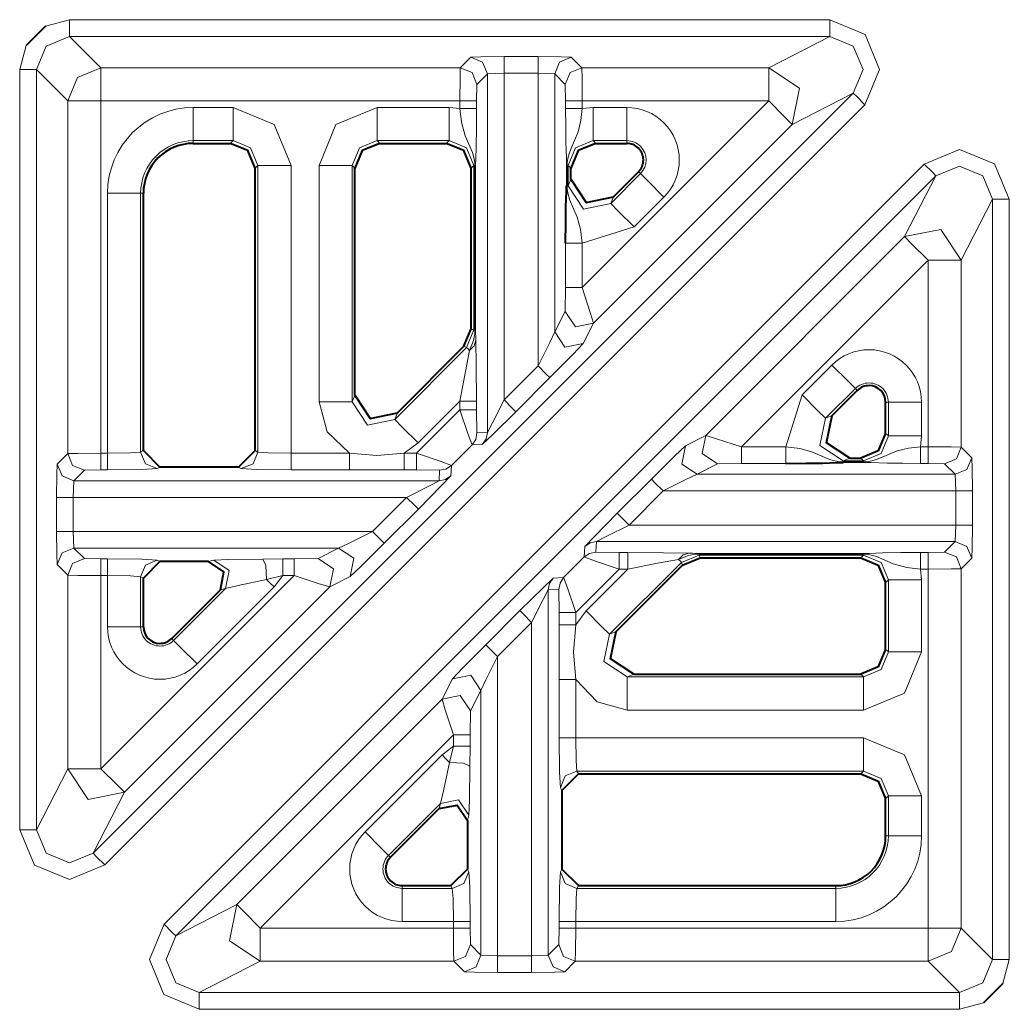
# Model space of a CAD drawing. Header units: millimetres. Extents: x 0 to 2941, y -405 to 1422.
# Drawn here: x 484.08 to 513.85, y 488.2 to 517.98 of the extents above; entities that cross this region are included whole.
import ezdxf

# ---------------------------------------------------------------- set-up
doc = ezdxf.new("R2010")
doc.units = ezdxf.units.MM
doc.layers.add('FINE', color=9, linetype='Continuous')
doc.layers.add('OUTLINE', color=7, linetype='Continuous')

msp = doc.modelspace()

# ---------------------------------------------------------------- linework, layer by layer
at = {"layer": 'FINE', "lineweight": 9}
for p, q in [((484.852, 517.789), (485.579, 517.977)), ((485.579, 517.977), (508.453, 517.977)), ((506.62, 516.534), (508.453, 517.477)), ((484.08, 516.478), (484.268, 517.205)), ((498.651, 516.874), (499.676, 516.874)), ((497.336, 516.534), (497.651, 516.849)), ((500.676, 516.849), (500.991, 516.534)), ((484.08, 493.604), (484.08, 516.478)), ((485.523, 515.534), (484.579, 516.478)), ((484.579, 516.478), (484.579, 493.604)), ((486.523, 516.534), (497.336, 516.534)), ((498.151, 516.349), (497.835, 516.034)), ((498.651, 516.375), (498.151, 516.349)), ((498.151, 516.349), (498.151, 505.561)), ((498.651, 506.537), (498.651, 516.375)), ((499.676, 516.375), (498.651, 516.375)), ((500.176, 516.349), (499.676, 516.375)), ((499.676, 516.375), (499.676, 507.563)), ((500.491, 516.034), (500.176, 516.349)), ((500.176, 508.586), (500.176, 516.349)), ((500.991, 516.534), (506.62, 516.534)), ((497.835, 516.034), (497.823, 515.534)), ((500.504, 515.534), (500.491, 516.034)), ((486.287, 492.898), (509.159, 515.77)), ((509.159, 515.77), (507.327, 514.827)), ((497.323, 515.534), (486.523, 515.534)), ((486.523, 515.534), (486.523, 504.934)), ((509.513, 515.417), (486.64, 492.544)), ((497.323, 515.308), (497.323, 515.534)), ((497.823, 515.534), (497.823, 515.308)), ((500.504, 515.308), (500.504, 515.534)), ((489.299, 515.338), (490.496, 515.338)), ((494.831, 515.338), (496.996, 515.338)), ((496.996, 515.338), (497.323, 515.308)), ((501.004, 515.308), (501.331, 515.338)), ((501.331, 515.338), (502.345, 515.338)), ((507.327, 514.827), (501.345, 508.845)), ((489.299, 514.34), (489.299, 514.259)), ((490.496, 514.34), (489.299, 514.34)), ((490.415, 514.259), (490.496, 514.34)), ((511.293, 513.637), (488.42, 490.764)), ((491.245, 513.591), (491.164, 513.51)), ((491.245, 504.971), (491.245, 513.591)), ((493.084, 506.482), (493.084, 513.591)), ((494.163, 513.51), (494.082, 513.591)), ((494.082, 513.591), (494.082, 506.482)), ((497.745, 513.591), (497.664, 513.51)), ((497.745, 508.646), (497.745, 513.591)), ((497.777, 508.646), (497.777, 513.591)), ((497.794, 513.591), (497.794, 508.646)), ((500.534, 512.982), (500.534, 513.591)), ((500.663, 513.51), (500.582, 513.591)), ((500.582, 513.591), (500.582, 512.982)), ((488.774, 490.41), (511.647, 513.283)), ((500.582, 512.982), (500.663, 513.178)), ((511.647, 513.283), (510.703, 511.451)), ((486.719, 504.934), (486.719, 512.758)), ((487.717, 512.758), (487.717, 504.971)), ((487.799, 512.758), (487.717, 512.758)), ((512.41, 510.744), (513.354, 512.577)), ((513.354, 512.577), (513.354, 489.703)), ((513.853, 489.703), (513.853, 512.577)), ((500.504, 509.918), (500.504, 511.259)), ((510.703, 511.451), (504.721, 505.469)), ((512.41, 505.115), (512.41, 510.744)), ((500.491, 509.199), (500.504, 509.918)), ((500.176, 508.586), (500.491, 509.199)), ((501.345, 508.845), (501.03, 508.233)), ((497.664, 508.68), (497.745, 508.646)), ((495.361, 505.952), (497.526, 508.117)), ((497.526, 508.117), (497.444, 508.151)), ((498.651, 506.537), (499.676, 507.563)), ((508.517, 507.586), (507.622, 506.691)), ((500.03, 507.209), (499.004, 506.183)), ((508.328, 505.985), (509.224, 506.88)), ((509.224, 506.88), (509.281, 506.822)), ((494.082, 506.482), (494.163, 506.678)), ((497.823, 506.502), (497.823, 506.237)), ((507.622, 506.691), (507.135, 505.128)), ((511.215, 505.455), (511.215, 506.469)), ((497.823, 506.237), (497.836, 505.543)), ((495.442, 506.148), (495.361, 505.952)), ((508.525, 506.066), (508.328, 505.985)), ((497.836, 505.543), (498.151, 505.561)), ((510.216, 505.455), (510.135, 505.536)), ((511.184, 505.128), (511.215, 505.455)), ((487.717, 504.971), (487.799, 505.012)), ((491.164, 505.012), (491.245, 504.971)), ((497.689, 505.19), (497.067, 504.568)), ((498.005, 505.208), (497.689, 505.19)), ((507.135, 505.128), (505.795, 505.128)), ((511.41, 505.128), (511.184, 505.128)), ((512.725, 504.8), (512.41, 505.115)), ((486.523, 504.934), (486.719, 504.934)), ((509.467, 504.674), (508.858, 504.674)), ((509.386, 504.787), (509.467, 504.706)), ((486.523, 504.434), (486.023, 504.422)), ((486.719, 504.434), (486.523, 504.434)), ((488.298, 504.512), (488.216, 504.472)), ((490.746, 504.472), (490.663, 504.512)), ((494.006, 504.434), (492.244, 504.434)), ((496.02, 504.434), (495.645, 504.434)), ((496.714, 504.421), (496.02, 504.434)), ((496.696, 504.106), (496.714, 504.421)), ((497.067, 504.568), (497.049, 504.252)), ((504.462, 504.3), (505.075, 504.615)), ((505.075, 504.615), (505.795, 504.628)), ((505.795, 504.628), (507.135, 504.628)), ((511.91, 504.615), (512.225, 504.3)), ((485.708, 504.106), (485.682, 503.606)), ((504.462, 504.3), (512.225, 504.3)), ((512.225, 504.3), (512.251, 503.8)), ((502.413, 502.774), (503.439, 503.8)), ((512.251, 503.8), (503.439, 503.8)), ((512.251, 503.8), (512.251, 502.774)), ((485.182, 502.581), (485.182, 503.606)), ((496.074, 503.253), (495.048, 502.227)), ((485.682, 502.581), (485.708, 502.081)), ((502.413, 502.774), (512.251, 502.774)), ((512.251, 502.774), (512.225, 502.275)), ((493.058, 501.766), (493.671, 502.081)), ((501.084, 502.129), (501.066, 501.813)), ((501.419, 501.959), (501.437, 502.275)), ((512.225, 502.275), (501.437, 502.275)), ((512.225, 502.275), (511.91, 501.959)), ((486.023, 501.765), (486.523, 501.753)), ((486.523, 501.753), (486.719, 501.753)), ((488.216, 501.715), (488.298, 501.674)), ((489.761, 501.674), (489.918, 501.715)), ((491.392, 501.751), (491.998, 501.753)), ((491.998, 501.753), (492.338, 501.753)), ((492.338, 501.753), (493.058, 501.766)), ((501.066, 501.813), (500.444, 501.191)), ((502.113, 501.947), (501.419, 501.959)), ((502.378, 501.947), (502.113, 501.947)), ((509.467, 501.917), (504.523, 501.917)), ((504.523, 501.901), (509.467, 501.901)), ((504.556, 501.787), (504.523, 501.869)), ((504.523, 501.869), (509.467, 501.869)), ((509.467, 501.869), (509.386, 501.787)), ((511.41, 501.947), (511.184, 501.947)), ((511.91, 501.959), (511.41, 501.947)), ((485.523, 501.266), (485.208, 501.581)), ((500.81, 500.144), (502.113, 501.447)), ((502.378, 501.447), (501.122, 500.191)), ((502.113, 501.447), (502.378, 501.447)), ((503.993, 501.649), (504.027, 501.568)), ((512.41, 490.647), (512.41, 501.46)), ((485.523, 495.437), (485.523, 501.266)), ((486.523, 495.437), (492.338, 501.253)), ((486.523, 501.253), (486.523, 495.437)), ((486.719, 501.253), (486.523, 501.253)), ((486.719, 499.712), (486.719, 501.253)), ((491.998, 501.253), (491.505, 501.137)), ((491.998, 501.253), (491.732, 500.911)), ((492.338, 501.253), (491.998, 501.253)), ((494.024, 501.227), (493.412, 500.912)), ((511.215, 498.955), (511.215, 501.12)), ((491.732, 500.911), (489.416, 498.595)), ((490.271, 500.863), (490.116, 500.822)), ((499.982, 500.82), (500.297, 500.838)), ((500.297, 500.838), (500.31, 500.144)), ((500.31, 500.144), (500.31, 499.769)), ((501.122, 500.191), (500.81, 499.769)), ((500.81, 499.769), (500.81, 500.144)), ((498.457, 498.818), (499.483, 499.844)), ((499.483, 499.844), (499.483, 489.806)), ((502.025, 499.566), (501.828, 499.485)), ((510.216, 498.955), (510.135, 499.036)), ((497.104, 498.148), (496.788, 497.536)), ((500.31, 498.13), (500.31, 496.367)), ((500.81, 496.367), (500.81, 498.13)), ((502.358, 498.206), (502.554, 498.287)), ((509.467, 498.206), (502.358, 498.206)), ((509.386, 498.287), (509.467, 498.206)), ((496.788, 497.536), (490.607, 491.354)), ((497.642, 497.182), (497.957, 497.795)), ((497.957, 497.795), (497.957, 489.832)), ((502.358, 497.207), (509.467, 497.207)), ((491.313, 490.647), (497.129, 496.462)), ((509.467, 496.367), (500.81, 496.367)), ((497.129, 496.122), (497.014, 495.629)), ((497.627, 495.515), (497.629, 496.122)), ((496.787, 495.856), (494.471, 493.54)), ((484.579, 493.604), (485.523, 495.437)), ((500.847, 495.369), (509.467, 495.369)), ((500.888, 495.287), (500.847, 495.369)), ((509.467, 495.369), (509.386, 495.287)), ((500.348, 494.869), (500.389, 494.787)), ((510.135, 494.538), (510.216, 494.62)), ((511.215, 493.422), (511.215, 494.62)), ((496.739, 494.395), (496.698, 494.239)), ((497.551, 493.885), (497.592, 494.042)), ((497.592, 492.34), (497.551, 492.422)), ((500.389, 492.422), (500.348, 492.34)), ((495.588, 491.841), (495.588, 491.922)), ((497.051, 491.922), (497.092, 491.841)), ((508.635, 491.922), (508.635, 491.841)), ((497.092, 491.841), (495.588, 491.841)), ((490.607, 491.354), (488.774, 490.41)), ((495.588, 490.842), (497.129, 490.842)), ((497.129, 490.842), (497.129, 490.647)), ((497.629, 490.647), (497.629, 490.842)), ((500.81, 490.842), (508.635, 490.842)), ((500.81, 490.647), (500.81, 490.842)), ((497.129, 490.647), (491.313, 490.647)), ((497.642, 490.147), (497.629, 490.647)), ((513.354, 489.703), (512.41, 490.647)), ((497.957, 489.832), (497.642, 490.147)), ((498.457, 489.806), (497.957, 489.832)), ((499.982, 489.832), (499.483, 489.806)), ((489.48, 488.704), (491.313, 489.647)), ((491.313, 489.647), (497.142, 489.647)), ((500.482, 489.332), (500.797, 489.647)), ((500.797, 489.647), (511.41, 489.647)), ((511.41, 489.647), (512.354, 488.704)), ((513.665, 488.976), (513.853, 489.703)), ((512.354, 488.704), (489.48, 488.704))]:
    msp.add_line(p, q, dxfattribs=at)
for points in [[(485.579, 517.977), (485.579, 517.628), (485.579, 517.477)], [(508.453, 517.977), (508.453, 517.628), (508.453, 517.477)], [(508.453, 517.977), (509.514, 517.538), (509.953, 516.478), (509.513, 515.417)], [(485.579, 517.477), (484.872, 517.185), (484.579, 516.478)], [(508.453, 517.477), (485.579, 517.477), (486.523, 516.534)], [(509.159, 515.77), (509.454, 516.478), (509.161, 517.185), (508.453, 517.477)], [(497.651, 516.849), (497.953, 516.867), (498.651, 516.874)], [(498.651, 516.375), (498.651, 516.723), (498.651, 516.874)], [(499.676, 516.375), (499.676, 516.723), (499.676, 516.874)], [(499.676, 516.874), (500.374, 516.867), (500.676, 516.849)], [(498.151, 516.349), (498.004, 516.702), (497.651, 516.849)], [(500.176, 516.349), (500.323, 516.702), (500.676, 516.849)], [(484.08, 516.478), (484.429, 516.478), (484.579, 516.478)], [(485.523, 515.534), (485.816, 516.241), (486.523, 516.534)], [(486.523, 515.534), (486.523, 516.232), (486.523, 516.534)], [(497.323, 515.534), (497.327, 516.232), (497.336, 516.534)], [(497.835, 516.034), (497.689, 516.387), (497.336, 516.534)], [(500.991, 516.534), (500.638, 516.387), (500.491, 516.034)], [(500.991, 516.534), (501, 516.232), (501.004, 515.534)], [(506.62, 515.534), (506.62, 516.232), (506.62, 516.534)], [(506.62, 516.534), (507.542, 515.916), (507.327, 514.827)], [(509.159, 515.77), (509.265, 515.665), (509.513, 515.417)], [(485.208, 504.606), (485.523, 504.921), (485.523, 515.534)], [(485.523, 515.534), (485.825, 515.534), (486.523, 515.534)], [(497.823, 515.534), (497.672, 515.534), (497.323, 515.534)], [(501.004, 515.534), (500.655, 515.534), (500.504, 515.534)], [(506.62, 515.534), (501.004, 515.534), (501.004, 515.308)], [(501.004, 511.259), (501.004, 509.918), (506.62, 515.534)], [(506.62, 515.534), (507.115, 515.039), (507.327, 514.827)], [(489.299, 515.338), (489.299, 514.65), (489.299, 514.34)], [(490.496, 515.338), (490.496, 514.65), (490.496, 514.34)], [(490.496, 515.338), (491.732, 514.827), (492.244, 513.591)], [(493.084, 513.591), (493.595, 514.827), (494.831, 515.338)], [(494.831, 514.34), (494.831, 514.65), (494.831, 515.338)], [(496.996, 514.34), (496.996, 514.65), (496.996, 515.338)], [(497.823, 515.308), (497.672, 515.308), (497.323, 515.308)], [(497.777, 513.591), (497.775, 513.661), (497.766, 513.748), (497.706, 513.987), (497.484, 514.487), (497.373, 514.901), (497.323, 515.308)], [(497.823, 515.308), (497.82, 514.716), (497.811, 514.168), (497.798, 513.76), (497.794, 513.652), (497.794, 513.618), (497.794, 513.591)], [(501.004, 515.308), (500.655, 515.308), (500.504, 515.308)], [(500.534, 513.591), (500.534, 513.603), (500.533, 513.63), (500.532, 513.69), (500.53, 513.739), (500.528, 513.813), (500.513, 514.307), (500.507, 514.778), (500.504, 515.308)], [(501.004, 515.308), (500.961, 514.944), (500.883, 514.601), (500.658, 514.083), (500.607, 513.946), (500.578, 513.84), (500.555, 513.694), (500.551, 513.624), (500.55, 513.591)], [(501.331, 514.34), (501.331, 514.65), (501.331, 515.338)], [(502.345, 515.338), (502.345, 514.65), (502.345, 514.34)], [(491.245, 513.591), (491.027, 514.122), (490.496, 514.34)], [(494.831, 514.34), (494.3, 514.122), (494.082, 513.591)], [(496.915, 514.259), (496.996, 514.34), (494.831, 514.34), (494.913, 514.259)], [(497.745, 513.591), (497.527, 514.122), (496.996, 514.34)], [(501.331, 514.34), (500.8, 514.122), (500.582, 513.591)], [(502.345, 514.259), (502.345, 514.34), (501.331, 514.34), (501.412, 514.259)], [(513.853, 512.577), (513.414, 513.638), (512.354, 514.077), (511.293, 513.637)], [(511.647, 513.283), (511.541, 513.389), (511.293, 513.637)], [(492.244, 513.591), (491.555, 513.591), (491.245, 513.591)], [(492.244, 513.591), (492.244, 504.934), (494.006, 504.934)], [(494.082, 513.591), (493.772, 513.591), (493.084, 513.591)], [(497.777, 513.591), (497.756, 513.591), (497.745, 513.591)], [(497.794, 513.591), (497.789, 513.591), (497.777, 513.591)], [(500.55, 513.591), (500.538, 513.591), (500.534, 513.591)], [(500.582, 513.591), (500.572, 513.591), (500.55, 513.591), (500.55, 512.982)], [(501.942, 512.648), (501.861, 512.452), (502.756, 513.347), (502.698, 513.405)], [(503.462, 512.641), (502.975, 513.128), (502.756, 513.347)], [(511.647, 513.283), (512.354, 513.577), (513.061, 513.285), (513.354, 512.577)], [(487.717, 512.758), (487.407, 512.758), (486.719, 512.758)], [(500.55, 512.982), (500.538, 512.982), (500.534, 512.982)], [(500.582, 512.982), (500.572, 512.982), (500.55, 512.982), (500.552, 512.91), (500.561, 512.821), (500.624, 512.57), (500.857, 512.041), (500.953, 511.676), (501.004, 511.259)], [(500.582, 512.982), (501.039, 512.277), (501.861, 512.452)], [(503.462, 512.641), (502.567, 511.746), (501.004, 511.259)], [(502.567, 511.746), (502.08, 512.233), (501.861, 512.452)], [(513.853, 512.577), (513.504, 512.577), (513.354, 512.577)], [(512.41, 510.744), (511.792, 511.666), (510.703, 511.451)], [(501.004, 511.259), (500.655, 511.259), (500.504, 511.259)], [(511.41, 510.744), (510.915, 511.239), (510.703, 511.451)], [(505.795, 505.128), (511.41, 510.744), (511.41, 505.128)], [(511.41, 510.744), (512.108, 510.744), (512.41, 510.744)], [(501.004, 509.918), (500.655, 509.918), (500.504, 509.918)], [(501.004, 509.918), (501.248, 509.171), (501.345, 508.845)], [(501.345, 508.845), (500.8, 508.737), (500.491, 509.199)], [(497.612, 508.03), (497.552, 508.091), (497.526, 508.117), (497.745, 508.646)], [(497.612, 508.03), (497.687, 508.199), (497.73, 508.325), (497.764, 508.48), (497.773, 508.556), (497.777, 508.625), (497.777, 508.646)], [(497.777, 508.646), (497.756, 508.646), (497.745, 508.646)], [(497.794, 508.646), (497.789, 508.646), (497.777, 508.646)], [(497.794, 508.646), (497.794, 508.638), (497.794, 508.612), (497.794, 508.582), (497.796, 508.515), (497.799, 508.45), (497.802, 508.34)], [(499.676, 507.563), (500.025, 508.267), (500.176, 508.586)], [(501.03, 508.233), (500.485, 508.125), (500.176, 508.586)], [(497.802, 508.34), (497.751, 508.168), (497.612, 508.03)], [(497.802, 508.34), (497.817, 507.576), (497.823, 506.502)], [(497.323, 506.502), (497.497, 507.396), (497.612, 508.03)], [(501.03, 508.233), (500.728, 507.914), (500.03, 507.209)], [(500.03, 507.209), (499.924, 507.315), (499.676, 507.563)], [(508.517, 507.586), (509.004, 507.099), (509.224, 506.88)], [(494.082, 506.482), (493.772, 506.482), (493.084, 506.482)], [(494.006, 504.934), (493.332, 505.578), (493.084, 506.482)], [(494.082, 506.482), (494.539, 505.777), (495.361, 505.952)], [(497.323, 506.502), (496.067, 505.246), (495.645, 504.934), (496.02, 504.934)], [(496.02, 504.934), (497.323, 506.237), (497.323, 506.502)], [(497.823, 506.502), (497.672, 506.502), (497.323, 506.502)], [(498.151, 505.561), (498.302, 505.846), (498.651, 506.537)], [(499.004, 506.183), (498.898, 506.289), (498.651, 506.537)], [(507.622, 506.691), (508.109, 506.204), (508.328, 505.985)], [(510.135, 506.469), (510.216, 506.469), (510.216, 505.455)], [(511.215, 506.469), (510.526, 506.469), (510.216, 506.469)], [(497.823, 506.237), (497.672, 506.237), (497.323, 506.237)], [(497.689, 505.19), (497.575, 505.498), (497.323, 506.237)], [(499.004, 506.183), (498.306, 505.492), (498.005, 505.208)], [(496.067, 505.246), (495.58, 505.733), (495.361, 505.952)], [(508.858, 504.706), (508.153, 505.163), (508.328, 505.985)], [(498.005, 505.208), (498.113, 505.37), (498.151, 505.561)], [(497.689, 505.19), (497.798, 505.352), (497.836, 505.543)], [(504.721, 505.469), (504.109, 505.153), (503.79, 504.852), (503.085, 504.154)], [(504.721, 505.469), (504.613, 504.924), (505.075, 504.615)], [(505.795, 505.128), (505.047, 505.372), (504.721, 505.469)], [(510.216, 505.455), (509.998, 504.924), (509.467, 504.706)], [(510.216, 505.455), (510.526, 505.455), (511.215, 505.455)], [(486.719, 504.934), (487.407, 504.945), (487.717, 504.971)], [(488.216, 504.472), (487.864, 504.618), (487.717, 504.971)], [(491.245, 504.971), (491.098, 504.618), (490.746, 504.472)], [(491.245, 504.971), (491.555, 504.945), (492.244, 504.934)], [(504.109, 505.153), (504.001, 504.609), (504.462, 504.3)], [(505.795, 505.128), (505.795, 504.779), (505.795, 504.628)], [(507.135, 505.128), (507.135, 504.779), (507.135, 504.628)], [(508.858, 504.706), (508.858, 504.695), (508.858, 504.674), (508.786, 504.676), (508.697, 504.685), (508.446, 504.748), (507.917, 504.981), (507.553, 505.076), (507.135, 505.128)], [(511.184, 505.128), (510.82, 505.085), (510.477, 505.007), (509.959, 504.782), (509.822, 504.731), (509.716, 504.702), (509.57, 504.679), (509.5, 504.674), (509.467, 504.674)], [(511.184, 505.128), (511.184, 504.779), (511.184, 504.628)], [(511.41, 505.128), (511.41, 504.779), (511.41, 504.628)], [(512.41, 505.115), (512.108, 505.124), (511.41, 505.128)], [(512.41, 505.115), (512.263, 504.762), (511.91, 504.615)], [(485.523, 504.921), (485.825, 504.93), (486.523, 504.934)], [(486.023, 504.422), (485.67, 504.568), (485.523, 504.921)], [(486.523, 504.434), (486.523, 504.585), (486.523, 504.934)], [(486.719, 504.434), (486.719, 504.585), (486.719, 504.934)], [(492.244, 504.934), (492.244, 504.585), (492.244, 504.434)], [(494.006, 504.934), (494.006, 504.585), (494.006, 504.434)], [(494.006, 504.934), (494.826, 504.866), (495.645, 504.934)], [(495.645, 504.934), (495.645, 504.585), (495.645, 504.434)], [(496.02, 504.934), (496.02, 504.585), (496.02, 504.434)], [(496.02, 504.934), (496.759, 504.683), (497.067, 504.568)], [(509.467, 504.706), (508.858, 504.706), (509.054, 504.787)], [(508.858, 504.674), (508.858, 504.662), (508.858, 504.657)], [(509.467, 504.706), (509.467, 504.695), (509.467, 504.674)], [(509.467, 504.674), (509.467, 504.662), (509.467, 504.657)], [(512.225, 504.3), (512.579, 504.447), (512.725, 504.8)], [(512.751, 502.774), (512.751, 503.8), (512.743, 504.498), (512.725, 504.8)], [(485.182, 503.606), (485.19, 504.304), (485.208, 504.606)], [(485.708, 504.106), (485.355, 504.253), (485.208, 504.606)], [(486.023, 504.422), (485.708, 504.106), (496.696, 504.106)], [(488.216, 504.472), (487.751, 504.445), (486.719, 504.434)], [(492.244, 504.434), (491.211, 504.445), (490.746, 504.472)], [(495.645, 504.434), (494.826, 504.435), (494.006, 504.434)], [(497.067, 504.568), (496.905, 504.459), (496.714, 504.421)], [(508.858, 504.657), (509.467, 504.657), (509.48, 504.657), (509.507, 504.657), (509.566, 504.656), (509.615, 504.654), (509.69, 504.652), (510.183, 504.637), (510.654, 504.631), (511.184, 504.628)], [(511.184, 504.628), (511.41, 504.628), (511.91, 504.615)], [(495.72, 503.606), (496.411, 503.955), (496.696, 504.106)], [(497.049, 504.252), (496.764, 503.951), (496.074, 503.253)], [(497.049, 504.252), (496.887, 504.144), (496.696, 504.106)], [(503.085, 504.154), (502.06, 503.128), (501.369, 502.43), (501.084, 502.129)], [(503.085, 504.154), (503.191, 504.048), (503.439, 503.8)], [(503.439, 503.8), (504.144, 504.149), (504.462, 504.3)], [(512.251, 503.8), (512.6, 503.8), (512.751, 503.8)], [(485.682, 503.606), (485.333, 503.606), (485.182, 503.606)], [(496.074, 503.253), (495.968, 503.359), (495.72, 503.606)], [(502.06, 503.128), (502.165, 503.022), (502.413, 502.774)], [(485.682, 502.581), (485.333, 502.581), (485.182, 502.581)], [(485.208, 501.581), (485.19, 501.883), (485.182, 502.581)], [(493.671, 502.081), (493.99, 502.232), (494.694, 502.581)], [(495.048, 502.227), (494.942, 502.333), (494.694, 502.581)], [(501.437, 502.275), (501.722, 502.426), (502.413, 502.774)], [(512.251, 502.774), (512.6, 502.774), (512.751, 502.774)], [(512.41, 501.46), (512.725, 501.775), (512.743, 502.077), (512.751, 502.774)], [(485.708, 502.081), (485.355, 501.934), (485.208, 501.581)], [(493.671, 502.081), (485.708, 502.081), (486.023, 501.765)], [(494.024, 501.227), (494.132, 501.772), (493.671, 502.081)], [(495.048, 502.227), (494.343, 501.529), (494.024, 501.227)], [(501.084, 502.129), (501.246, 502.237), (501.437, 502.275)], [(512.225, 502.275), (512.579, 502.128), (512.725, 501.775)], [(486.023, 501.765), (485.67, 501.619), (485.523, 501.266)], [(486.523, 501.753), (486.523, 501.602), (486.523, 501.253)], [(486.719, 501.753), (486.719, 501.602), (486.719, 501.253)], [(486.719, 501.753), (487.751, 501.742), (488.216, 501.715)], [(488.216, 501.715), (487.864, 501.569), (487.717, 501.216)], [(489.918, 501.715), (490.367, 501.737), (491.392, 501.751)], [(490.271, 500.863), (490.377, 501.407), (489.918, 501.715)], [(491.505, 501.137), (491.481, 501.557), (491.392, 501.751)], [(491.998, 501.253), (491.998, 501.602), (491.998, 501.753)], [(492.338, 501.253), (492.338, 501.602), (492.338, 501.753)], [(493.412, 500.912), (493.52, 501.457), (493.058, 501.766)], [(501.066, 501.813), (501.228, 501.921), (501.419, 501.959)], [(501.066, 501.813), (501.374, 501.698), (502.113, 501.447)], [(501.828, 499.485), (503.993, 501.649), (504.523, 501.869)], [(502.113, 501.947), (502.113, 501.796), (502.113, 501.447)], [(502.378, 501.947), (502.378, 501.796), (502.378, 501.447)], [(504.216, 501.926), (503.452, 501.941), (502.378, 501.947)], [(502.378, 501.447), (503.272, 501.621), (503.906, 501.736)], [(504.216, 501.926), (504.045, 501.875), (503.906, 501.736)], [(503.906, 501.736), (504.075, 501.811), (504.201, 501.854), (504.356, 501.888), (504.432, 501.897), (504.501, 501.901), (504.523, 501.901)], [(503.906, 501.736), (503.967, 501.675), (503.993, 501.649)], [(504.523, 501.917), (504.514, 501.917), (504.488, 501.918), (504.458, 501.918), (504.391, 501.92), (504.327, 501.922), (504.216, 501.926)], [(504.523, 501.917), (504.523, 501.913), (504.523, 501.901)], [(504.523, 501.901), (504.523, 501.88), (504.523, 501.869)], [(511.184, 501.947), (510.592, 501.944), (510.044, 501.934), (509.636, 501.921), (509.528, 501.918), (509.494, 501.918), (509.467, 501.917)], [(509.467, 501.917), (509.467, 501.913), (509.467, 501.901)], [(509.467, 501.901), (509.467, 501.88), (509.467, 501.869), (509.998, 501.651), (510.216, 501.12)], [(509.467, 501.901), (509.537, 501.899), (509.624, 501.89), (509.864, 501.83), (510.363, 501.608), (510.777, 501.497), (511.184, 501.447)], [(511.184, 501.947), (511.184, 501.796), (511.184, 501.447)], [(511.41, 501.947), (511.41, 501.796), (511.41, 501.447)], [(511.91, 501.959), (512.263, 501.813), (512.41, 501.46)], [(511.41, 501.447), (511.41, 490.647), (500.81, 490.647)], [(511.215, 501.12), (511.184, 501.447), (511.41, 501.447)], [(511.41, 501.447), (512.108, 501.451), (512.41, 501.46)], [(486.523, 501.253), (485.825, 501.257), (485.523, 501.266)], [(487.717, 501.216), (487.407, 501.242), (486.719, 501.253)], [(487.799, 501.175), (487.717, 501.216), (487.717, 499.712), (487.799, 499.712)], [(491.505, 501.137), (490.649, 500.955), (490.271, 500.863)], [(491.505, 501.137), (491.617, 501.026), (491.732, 500.911)], [(493.412, 500.912), (493.086, 501.009), (492.338, 501.253)], [(500.444, 501.191), (500.129, 501.173), (499.827, 500.888), (499.129, 500.198)], [(500.129, 501.173), (500.02, 501.011), (499.982, 500.82)], [(500.444, 501.191), (500.336, 501.029), (500.297, 500.838)], [(500.81, 500.144), (500.559, 500.883), (500.444, 501.191)], [(510.135, 501.038), (510.216, 501.12), (510.216, 498.955)], [(510.216, 501.12), (510.526, 501.12), (511.215, 501.12)], [(493.412, 500.912), (487.23, 494.73), (486.287, 492.898)], [(488.652, 499.358), (488.71, 499.301), (490.271, 500.863)], [(499.483, 499.844), (499.831, 500.535), (499.982, 500.82)], [(500.298, 490.147), (499.982, 489.832), (499.982, 500.82)], [(499.129, 500.198), (498.103, 499.172), (497.405, 498.467), (497.104, 498.148)], [(499.129, 500.198), (499.235, 500.092), (499.483, 499.844)], [(500.81, 500.144), (500.461, 500.144), (500.31, 500.144)], [(501.122, 500.191), (501.609, 499.704), (501.828, 499.485)], [(487.717, 499.712), (487.407, 499.712), (486.719, 499.712)], [(500.81, 499.769), (500.461, 499.769), (500.31, 499.769)], [(500.31, 499.769), (500.311, 498.95), (500.31, 498.13)], [(500.81, 498.13), (500.742, 498.95), (500.81, 499.769)], [(502.358, 498.206), (501.653, 498.663), (501.828, 499.485)], [(488.71, 499.301), (488.929, 499.082), (489.416, 498.595)], [(498.103, 499.172), (498.209, 499.066), (498.457, 498.818)], [(497.957, 497.795), (498.108, 498.113), (498.457, 498.818)], [(499.483, 489.806), (498.457, 489.806), (498.457, 498.818)], [(510.216, 498.955), (509.998, 498.424), (509.467, 498.206)], [(509.467, 497.207), (510.703, 497.719), (511.215, 498.955)], [(510.216, 498.955), (510.526, 498.955), (511.215, 498.955)], [(497.104, 498.148), (497.648, 498.256), (497.957, 497.795)], [(500.81, 498.13), (500.461, 498.13), (500.31, 498.13)], [(500.81, 498.13), (501.454, 497.456), (502.358, 497.207)], [(502.358, 498.206), (502.358, 497.896), (502.358, 497.207)], [(509.467, 498.206), (509.467, 497.896), (509.467, 497.207)], [(496.788, 497.536), (497.333, 497.643), (497.642, 497.182)], [(496.788, 497.536), (496.885, 497.209), (497.129, 496.462)], [(497.629, 496.122), (497.629, 496.462), (497.642, 497.182)], [(497.129, 496.462), (497.129, 496.122), (496.787, 495.856)], [(497.129, 496.462), (497.478, 496.462), (497.629, 496.462)], [(500.81, 496.367), (500.461, 496.367), (500.31, 496.367)], [(500.31, 496.367), (500.321, 495.335), (500.348, 494.869)], [(500.847, 495.369), (500.821, 495.679), (500.81, 496.367)], [(509.467, 496.367), (509.467, 495.679), (509.467, 495.369)], [(511.215, 494.62), (510.703, 495.856), (509.467, 496.367)], [(497.129, 496.122), (497.478, 496.122), (497.629, 496.122)], [(497.014, 495.629), (496.902, 495.741), (496.787, 495.856)], [(485.523, 495.437), (485.825, 495.437), (486.523, 495.437)], [(487.23, 494.73), (486.141, 494.515), (485.523, 495.437)], [(487.23, 494.73), (487.019, 494.942), (486.523, 495.437)], [(497.014, 495.629), (496.832, 494.773), (496.739, 494.395)], [(497.014, 495.629), (497.433, 495.605), (497.627, 495.515)], [(497.592, 494.042), (497.613, 494.491), (497.627, 495.515)], [(500.847, 495.369), (500.494, 495.222), (500.348, 494.869)], [(509.467, 495.369), (509.998, 495.151), (510.216, 494.62)], [(510.216, 494.62), (510.216, 493.422), (510.135, 493.422)], [(511.215, 494.62), (510.526, 494.62), (510.216, 494.62)], [(495.235, 492.776), (495.177, 492.833), (496.739, 494.395)], [(496.739, 494.395), (497.283, 494.501), (497.592, 494.042)], [(484.579, 493.604), (484.429, 493.604), (484.08, 493.604)], [(486.64, 492.544), (485.579, 492.104), (484.519, 492.543), (484.08, 493.604)], [(484.579, 493.604), (484.872, 492.896), (485.579, 492.604), (486.287, 492.898)], [(495.177, 492.833), (494.958, 493.053), (494.471, 493.54)], [(511.215, 493.422), (510.526, 493.422), (510.216, 493.422)], [(486.287, 492.898), (486.392, 492.792), (486.64, 492.544)], [(497.592, 492.34), (497.445, 491.988), (497.092, 491.841)], [(497.629, 490.842), (497.618, 491.875), (497.592, 492.34)], [(500.348, 492.34), (500.321, 491.875), (500.31, 490.842)], [(500.348, 492.34), (500.494, 491.988), (500.847, 491.841)], [(508.635, 491.841), (500.847, 491.841), (500.888, 491.922)], [(495.588, 491.841), (495.588, 491.531), (495.588, 490.842)], [(497.092, 491.841), (497.118, 491.531), (497.129, 490.842)], [(500.81, 490.842), (500.821, 491.531), (500.847, 491.841)], [(508.635, 491.841), (508.635, 491.531), (508.635, 490.842)], [(490.607, 491.354), (490.391, 490.265), (491.313, 489.647)], [(490.607, 491.354), (490.818, 491.142), (491.313, 490.647)], [(488.42, 490.764), (487.98, 489.703), (488.419, 488.643), (489.48, 488.204)], [(488.774, 490.41), (488.668, 490.516), (488.42, 490.764)], [(497.629, 490.842), (497.478, 490.842), (497.129, 490.842)], [(500.31, 490.842), (500.31, 490.647), (500.298, 490.147)], [(500.31, 490.842), (500.461, 490.842), (500.81, 490.842)], [(489.48, 488.704), (488.772, 488.996), (488.48, 489.703), (488.774, 490.41)], [(491.313, 489.647), (491.313, 489.949), (491.313, 490.647)], [(497.629, 490.647), (497.478, 490.647), (497.129, 490.647)], [(497.129, 490.647), (497.133, 489.949), (497.142, 489.647)], [(500.31, 490.647), (500.461, 490.647), (500.81, 490.647)], [(500.797, 489.647), (500.806, 489.949), (500.81, 490.647)], [(511.41, 489.647), (512.117, 489.94), (512.41, 490.647)], [(511.41, 489.647), (511.41, 489.949), (511.41, 490.647)], [(511.41, 490.647), (512.108, 490.647), (512.41, 490.647)], [(497.642, 490.147), (497.495, 489.794), (497.142, 489.647)], [(500.298, 490.147), (500.444, 489.794), (500.797, 489.647)], [(497.957, 489.832), (497.81, 489.478), (497.457, 489.332)], [(498.457, 489.806), (498.457, 489.457), (498.457, 489.306)], [(499.483, 489.806), (499.483, 489.457), (499.483, 489.306)], [(499.982, 489.832), (500.129, 489.478), (500.482, 489.332)], [(497.142, 489.647), (497.457, 489.332), (497.759, 489.314), (498.457, 489.306)], [(513.354, 489.703), (513.061, 488.996), (512.354, 488.704)], [(513.853, 489.703), (513.504, 489.703), (513.354, 489.703)], [(498.457, 489.306), (499.483, 489.306), (500.18, 489.314), (500.482, 489.332)], [(489.48, 488.704), (489.48, 488.552), (489.48, 488.204)], [(512.354, 488.204), (512.354, 488.552), (512.354, 488.704)], [(489.48, 488.204), (512.354, 488.204), (513.081, 488.391)]]:
    msp.add_lwpolyline(points, dxfattribs=at)
for points in [[(489.299, 515.338, 0.414204), (486.719, 512.758)], [(503.462, 512.641, 0.414214), (503.462, 514.876, 0.199021), (502.345, 515.338)], [(489.299, 514.34, 0.414245), (487.717, 512.758)], [(502.756, 513.347, 0.414047), (502.756, 514.17, 0.198804), (502.345, 514.34)], [(511.215, 506.469, 0.414206), (509.635, 508.049, 0.198858), (508.517, 507.586)], [(510.216, 506.469, 0.414214), (509.635, 507.05, 0.198816), (509.224, 506.88)], [(486.719, 499.712, 0.414174), (488.298, 498.132, 0.198926), (489.416, 498.595)], [(487.717, 499.712, 0.414214), (488.298, 499.131, 0.198816), (488.71, 499.301)], [(494.471, 493.54, 0.414295), (494.471, 491.305, 0.198795), (495.588, 490.842)], [(508.635, 491.841, 0.414158), (510.216, 493.422)], [(508.635, 490.842, 0.414189), (511.215, 493.422)], [(495.177, 492.833, 0.414325), (495.177, 492.011, 0.198887), (495.588, 491.841)]]:
    msp.add_lwpolyline(points, format="xyb", dxfattribs=at)
msp.add_lwpolyline([(485.682, 502.581), (494.694, 502.581), (495.72, 503.606), (485.682, 503.606)], close=True, dxfattribs=at)
at = {"layer": 'OUTLINE', "lineweight": 40}
for p, q in [((484.852, 517.789), (484.268, 517.205)), ((489.299, 514.259), (490.415, 514.259)), ((494.913, 514.259), (496.915, 514.259)), ((501.412, 514.259), (502.345, 514.259)), ((491.164, 505.012), (491.164, 513.51)), ((494.163, 506.678), (494.163, 513.51)), ((497.664, 508.68), (497.664, 513.51)), ((500.663, 513.178), (500.663, 513.51)), ((501.942, 512.648), (502.698, 513.405)), ((487.799, 505.012), (487.799, 512.758)), ((497.444, 508.151), (497.664, 508.68)), ((495.442, 506.148), (497.444, 508.151)), ((508.525, 506.066), (509.281, 506.822)), ((510.135, 505.536), (510.135, 506.469)), ((487.799, 505.012), (488.298, 504.512)), ((490.663, 504.512), (491.164, 505.012)), ((509.054, 504.787), (509.386, 504.787)), ((490.663, 504.512), (488.298, 504.512)), ((504.027, 501.568), (504.556, 501.787)), ((504.556, 501.787), (509.386, 501.787)), ((488.298, 501.674), (487.799, 501.175)), ((489.761, 501.674), (488.298, 501.674)), ((502.025, 499.566), (504.027, 501.568)), ((487.799, 499.712), (487.799, 501.175)), ((488.652, 499.358), (490.116, 500.822)), ((510.135, 499.036), (510.135, 501.038)), ((502.554, 498.287), (509.386, 498.287)), ((500.389, 494.787), (500.888, 495.287)), ((500.389, 494.787), (500.389, 492.422)), ((510.135, 493.422), (510.135, 494.538)), ((495.235, 492.776), (496.698, 494.239)), ((497.551, 493.885), (497.551, 492.422)), ((497.551, 492.422), (497.051, 491.922)), ((500.888, 491.922), (500.389, 492.422)), ((495.588, 491.922), (497.051, 491.922)), ((500.888, 491.922), (508.635, 491.922)), ((513.665, 488.976), (513.081, 488.391))]:
    msp.add_line(p, q, dxfattribs=at)
for points in [[(489.299, 514.258, 0.414214), (487.799, 512.758)], [(502.698, 513.405, 0.414214), (502.698, 514.112, 0.198927), (502.345, 514.259)], [(510.135, 506.469, 0.414138), (509.635, 506.969, 0.19883), (509.281, 506.822)], [(487.799, 499.712, 0.414138), (488.298, 499.212, 0.19883), (488.652, 499.358)], [(508.635, 491.922, 0.414214), (510.135, 493.422)], [(495.235, 492.776, 0.414472), (495.235, 492.069, 0.198905), (495.588, 491.922)]]:
    msp.add_lwpolyline(points, format="xyb", dxfattribs=at)
for points in [[(491.164, 513.51), (490.944, 514.039), (490.415, 514.259)], [(494.913, 514.259), (494.383, 514.039), (494.163, 513.51)], [(497.664, 513.51), (497.444, 514.039), (496.915, 514.259)], [(501.412, 514.259), (500.883, 514.039), (500.663, 513.51)], [(500.663, 513.178), (501.125, 512.484), (501.942, 512.648)], [(500.504, 511.259), (500.507, 511.866), (500.516, 512.354), (500.529, 512.8), (500.533, 512.916), (500.533, 512.953), (500.534, 512.982)], [(494.163, 506.678), (494.625, 505.984), (495.442, 506.148)], [(509.054, 504.787), (508.36, 505.249), (508.525, 506.066)], [(510.135, 505.536), (509.915, 505.007), (509.386, 504.787)], [(507.135, 504.628), (507.742, 504.631), (508.23, 504.639), (508.676, 504.653), (508.792, 504.657), (508.829, 504.657), (508.858, 504.657)], [(509.386, 501.787), (509.915, 501.568), (510.135, 501.038)], [(490.116, 500.822), (490.224, 501.367), (489.761, 501.674)], [(502.554, 498.287), (501.86, 498.749), (502.025, 499.566)], [(510.135, 499.036), (509.915, 498.507), (509.386, 498.287)], [(500.888, 495.287), (509.386, 495.287), (509.915, 495.068), (510.135, 494.538)], [(496.698, 494.239), (497.243, 494.348), (497.551, 493.885)]]:
    msp.add_lwpolyline(points, dxfattribs=at)

doc.saveas('drawing.dxf')
